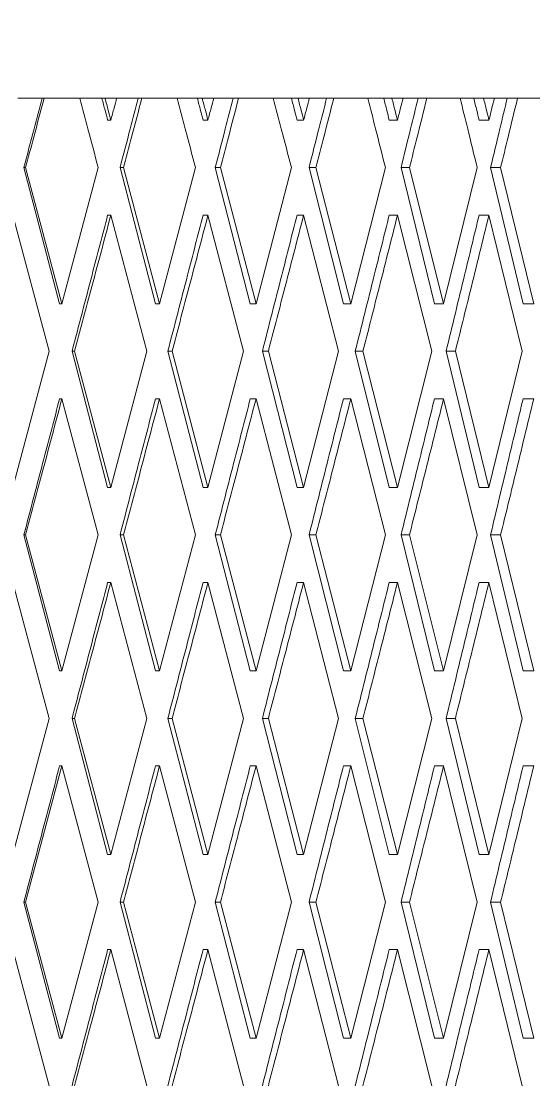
# Model space of a CAD drawing. Header units: centimetres. Extents: x -13594 to 4017, y -3206 to 1780.
# Drawn here: x 2320.89 to 2328.01, y -2181.04 to -2166.26 of the extents above; entities that cross this region are included whole.
import ezdxf

# ---------------------------------------------------------------- set-up
doc = ezdxf.new("R2010")
doc.units = ezdxf.units.CM

msp = doc.modelspace()

# ---------------------------------------------------------------- linework, layer by layer
at = {"color": 7, "linetype": 'Continuous', "lineweight": 0}
for p, q in [((2320.847, -2167.324), (2321.197, -2167.324)), ((2321.197, -2167.324), (2321.211, -2167.324)), ((2321.705, -2167.324), (2321.211, -2167.324)), ((2321.687, -2167.324), (2322.035, -2167.324)), ((2322.035, -2167.324), (2322.056, -2167.324)), ((2322.218, -2167.324), (2322.056, -2167.324)), ((2322.195, -2167.324), (2322.542, -2167.324)), ((2322.542, -2167.324), (2322.568, -2167.324)), ((2323.058, -2167.324), (2322.568, -2167.324)), ((2323.027, -2167.324), (2323.372, -2167.324)), ((2323.372, -2167.324), (2323.405, -2167.324)), ((2323.565, -2167.324), (2323.405, -2167.324)), ((2323.531, -2167.324), (2323.873, -2167.324)), ((2323.873, -2167.324), (2323.911, -2167.324)), ((2324.393, -2167.324), (2323.911, -2167.324)), ((2324.351, -2167.324), (2324.69, -2167.324)), ((2324.69, -2167.324), (2324.736, -2167.324)), ((2324.893, -2167.324), (2324.736, -2167.324)), ((2324.846, -2167.324), (2325.183, -2167.324)), ((2325.183, -2167.324), (2325.232, -2167.324)), ((2325.705, -2167.324), (2325.232, -2167.324)), ((2325.651, -2167.324), (2325.983, -2167.324)), ((2325.983, -2167.324), (2326.04, -2167.324)), ((2326.194, -2167.324), (2326.04, -2167.324)), ((2326.136, -2167.324), (2326.464, -2167.324)), ((2326.464, -2167.324), (2326.525, -2167.324)), ((2326.987, -2167.324), (2326.525, -2167.324)), ((2326.921, -2167.324), (2327.244, -2167.324)), ((2327.244, -2167.324), (2327.312, -2167.324)), ((2327.462, -2167.324), (2327.312, -2167.324)), ((2327.393, -2167.324), (2327.712, -2167.324)), ((2327.712, -2167.324), (2327.784, -2167.324)), ((2328.231, -2167.324), (2327.784, -2167.324)), ((2322.093, -2167.629), (2322.137, -2167.629)), ((2323.417, -2167.629), (2323.485, -2167.629)), ((2324.722, -2167.629), (2324.814, -2167.629)), ((2326.002, -2167.629), (2326.117, -2167.629)), ((2327.25, -2167.629), (2327.387, -2167.629)), ((2320.93, -2168.289), (2321.426, -2170.18)), ((2320.953, -2168.289), (2320.93, -2168.289)), ((2320.953, -2168.289), (2321.458, -2170.18)), ((2321.458, -2170.18), (2321.962, -2168.289)), ((2322.265, -2168.289), (2322.757, -2170.18)), ((2322.313, -2168.289), (2322.265, -2168.289)), ((2322.313, -2168.289), (2322.813, -2170.18)), ((2322.813, -2170.18), (2323.312, -2168.289)), ((2323.587, -2168.289), (2324.073, -2170.18)), ((2323.659, -2168.289), (2323.587, -2168.289)), ((2323.659, -2168.289), (2324.153, -2170.18)), ((2324.153, -2170.18), (2324.644, -2168.289)), ((2324.89, -2168.289), (2325.366, -2170.18)), ((2324.984, -2168.289), (2324.89, -2168.289)), ((2324.984, -2168.289), (2325.469, -2170.18)), ((2325.469, -2170.18), (2325.95, -2168.289)), ((2326.166, -2168.289), (2326.63, -2170.18)), ((2326.283, -2168.289), (2326.166, -2168.289)), ((2326.283, -2168.289), (2326.757, -2170.18)), ((2326.757, -2170.18), (2327.225, -2168.289)), ((2327.409, -2168.289), (2327.86, -2170.18)), ((2327.549, -2168.289), (2327.409, -2168.289)), ((2327.549, -2168.289), (2328.008, -2170.18)), ((2321.282, -2170.84), (2320.777, -2168.949)), ((2322.093, -2168.949), (2322.137, -2168.949)), ((2322.639, -2170.84), (2322.137, -2168.949)), ((2323.417, -2168.949), (2323.485, -2168.949)), ((2323.98, -2170.84), (2323.485, -2168.949)), ((2324.722, -2168.949), (2324.814, -2168.949)), ((2325.3, -2170.84), (2324.814, -2168.949)), ((2326.002, -2168.949), (2326.117, -2168.949)), ((2326.592, -2170.84), (2326.117, -2168.949)), ((2327.25, -2168.949), (2327.387, -2168.949)), ((2327.848, -2170.84), (2327.387, -2168.949)), ((2321.426, -2170.18), (2321.458, -2170.18)), ((2322.757, -2170.18), (2322.813, -2170.18)), ((2324.073, -2170.18), (2324.153, -2170.18)), ((2325.366, -2170.18), (2325.469, -2170.18)), ((2326.63, -2170.18), (2326.757, -2170.18)), ((2327.86, -2170.18), (2328.008, -2170.18)), ((2320.777, -2172.731), (2321.282, -2170.84)), ((2321.599, -2170.84), (2322.093, -2172.731)), ((2321.634, -2170.84), (2321.599, -2170.84)), ((2321.634, -2170.84), (2322.137, -2172.731)), ((2322.137, -2172.731), (2322.639, -2170.84)), ((2322.928, -2170.84), (2323.417, -2172.731)), ((2322.988, -2170.84), (2322.928, -2170.84)), ((2322.988, -2170.84), (2323.485, -2172.731)), ((2323.485, -2172.731), (2323.98, -2170.84)), ((2324.241, -2170.84), (2324.722, -2172.731)), ((2324.324, -2170.84), (2324.241, -2170.84)), ((2324.324, -2170.84), (2324.814, -2172.731)), ((2324.814, -2172.731), (2325.3, -2170.84)), ((2325.531, -2170.84), (2326.002, -2172.731)), ((2325.638, -2170.84), (2325.531, -2170.84)), ((2325.638, -2170.84), (2326.117, -2172.731)), ((2326.117, -2172.731), (2326.592, -2170.84)), ((2326.792, -2170.84), (2327.25, -2172.731)), ((2326.921, -2170.84), (2326.792, -2170.84)), ((2326.921, -2170.84), (2327.387, -2172.731)), ((2327.387, -2172.731), (2327.848, -2170.84)), ((2321.426, -2171.5), (2321.458, -2171.5)), ((2321.962, -2173.391), (2321.458, -2171.5)), ((2322.757, -2171.5), (2322.813, -2171.5)), ((2323.312, -2173.391), (2322.813, -2171.5)), ((2324.073, -2171.5), (2324.153, -2171.5)), ((2324.644, -2173.391), (2324.153, -2171.5)), ((2325.366, -2171.5), (2325.469, -2171.5)), ((2325.95, -2173.391), (2325.469, -2171.5)), ((2326.63, -2171.5), (2326.757, -2171.5)), ((2327.225, -2173.391), (2326.757, -2171.5)), ((2327.86, -2171.5), (2328.008, -2171.5)), ((2322.093, -2172.731), (2322.137, -2172.731)), ((2323.417, -2172.731), (2323.485, -2172.731)), ((2324.722, -2172.731), (2324.814, -2172.731)), ((2326.002, -2172.731), (2326.117, -2172.731)), ((2327.25, -2172.731), (2327.387, -2172.731)), ((2320.93, -2173.391), (2321.426, -2175.282)), ((2320.953, -2173.391), (2320.93, -2173.391)), ((2320.953, -2173.391), (2321.458, -2175.282)), ((2321.458, -2175.282), (2321.962, -2173.391)), ((2322.265, -2173.391), (2322.757, -2175.282)), ((2322.313, -2173.391), (2322.265, -2173.391)), ((2322.313, -2173.391), (2322.813, -2175.282)), ((2322.813, -2175.282), (2323.312, -2173.391)), ((2323.587, -2173.391), (2324.073, -2175.282)), ((2323.659, -2173.391), (2323.587, -2173.391)), ((2323.659, -2173.391), (2324.153, -2175.282)), ((2324.153, -2175.282), (2324.644, -2173.391)), ((2324.89, -2173.391), (2325.366, -2175.282)), ((2324.984, -2173.391), (2324.89, -2173.391)), ((2324.984, -2173.391), (2325.469, -2175.282)), ((2325.469, -2175.282), (2325.95, -2173.391)), ((2326.283, -2173.391), (2326.165, -2173.391)), ((2326.166, -2173.391), (2326.63, -2175.282)), ((2326.283, -2173.391), (2326.756, -2175.282)), ((2326.757, -2175.282), (2327.225, -2173.391)), ((2327.409, -2173.391), (2327.86, -2175.282)), ((2327.549, -2173.391), (2327.409, -2173.391)), ((2327.549, -2173.391), (2328.008, -2175.282)), ((2321.282, -2175.942), (2320.777, -2174.051)), ((2322.093, -2174.051), (2322.137, -2174.051)), ((2322.639, -2175.942), (2322.137, -2174.051)), ((2323.417, -2174.051), (2323.485, -2174.051)), ((2323.98, -2175.942), (2323.485, -2174.051)), ((2324.722, -2174.051), (2324.814, -2174.051)), ((2325.3, -2175.942), (2324.814, -2174.051)), ((2326.002, -2174.051), (2326.117, -2174.051)), ((2326.592, -2175.942), (2326.117, -2174.051)), ((2327.25, -2174.051), (2327.387, -2174.051)), ((2327.848, -2175.942), (2327.387, -2174.051)), ((2321.426, -2175.282), (2321.458, -2175.282)), ((2322.757, -2175.282), (2322.813, -2175.282)), ((2324.073, -2175.282), (2324.153, -2175.282)), ((2325.366, -2175.282), (2325.469, -2175.282)), ((2326.63, -2175.282), (2326.756, -2175.282)), ((2327.86, -2175.282), (2328.008, -2175.282)), ((2320.777, -2177.833), (2321.282, -2175.942)), ((2321.599, -2175.942), (2322.093, -2177.833)), ((2321.634, -2175.942), (2321.599, -2175.942)), ((2321.634, -2175.942), (2322.137, -2177.833)), ((2322.137, -2177.833), (2322.639, -2175.942)), ((2322.928, -2175.942), (2323.417, -2177.833)), ((2322.988, -2175.942), (2322.928, -2175.942)), ((2322.988, -2175.942), (2323.485, -2177.833)), ((2323.485, -2177.833), (2323.98, -2175.942)), ((2324.241, -2175.942), (2324.722, -2177.833)), ((2324.324, -2175.942), (2324.241, -2175.942)), ((2324.324, -2175.942), (2324.814, -2177.833)), ((2324.814, -2177.833), (2325.3, -2175.942)), ((2325.531, -2175.942), (2326.002, -2177.833)), ((2325.638, -2175.942), (2325.531, -2175.942)), ((2325.638, -2175.942), (2326.117, -2177.833)), ((2326.117, -2177.833), (2326.592, -2175.942)), ((2326.792, -2175.942), (2327.25, -2177.833)), ((2326.921, -2175.942), (2326.792, -2175.942)), ((2326.921, -2175.942), (2327.387, -2177.833)), ((2327.387, -2177.833), (2327.848, -2175.942)), ((2321.458, -2176.602), (2320.953, -2178.493)), ((2321.426, -2176.602), (2321.458, -2176.602)), ((2321.962, -2178.493), (2321.458, -2176.602)), ((2322.757, -2176.602), (2322.813, -2176.602)), ((2323.312, -2178.493), (2322.813, -2176.602)), ((2324.073, -2176.602), (2324.153, -2176.602)), ((2324.644, -2178.493), (2324.153, -2176.602)), ((2325.366, -2176.602), (2325.469, -2176.602)), ((2325.95, -2178.493), (2325.469, -2176.602)), ((2326.63, -2176.602), (2326.757, -2176.602)), ((2327.225, -2178.493), (2326.757, -2176.602)), ((2327.86, -2176.602), (2328.008, -2176.602)), ((2322.093, -2177.833), (2322.137, -2177.833)), ((2323.417, -2177.833), (2323.485, -2177.833)), ((2324.722, -2177.833), (2324.814, -2177.833)), ((2326.002, -2177.833), (2326.117, -2177.833)), ((2327.25, -2177.833), (2327.387, -2177.833)), ((2320.93, -2178.493), (2321.426, -2180.384)), ((2320.953, -2178.493), (2320.93, -2178.493)), ((2320.953, -2178.493), (2321.458, -2180.384)), ((2321.458, -2180.384), (2321.962, -2178.493)), ((2322.265, -2178.493), (2322.757, -2180.384)), ((2322.313, -2178.493), (2322.265, -2178.493)), ((2322.313, -2178.493), (2322.813, -2180.384)), ((2322.813, -2180.384), (2323.312, -2178.493)), ((2323.587, -2178.493), (2324.073, -2180.384)), ((2323.659, -2178.493), (2323.587, -2178.493)), ((2323.659, -2178.493), (2324.153, -2180.384)), ((2324.153, -2180.384), (2324.644, -2178.493)), ((2324.89, -2178.493), (2325.366, -2180.384)), ((2324.984, -2178.493), (2324.89, -2178.493)), ((2324.984, -2178.493), (2325.469, -2180.384)), ((2325.469, -2180.384), (2325.95, -2178.493)), ((2326.283, -2178.493), (2326.165, -2178.493)), ((2326.166, -2178.493), (2326.63, -2180.384)), ((2326.283, -2178.493), (2326.757, -2180.384)), ((2326.757, -2180.384), (2327.225, -2178.493)), ((2327.409, -2178.493), (2327.86, -2180.384)), ((2327.549, -2178.493), (2327.409, -2178.493)), ((2327.549, -2178.493), (2328.008, -2180.384)), ((2321.282, -2181.044), (2320.777, -2179.153)), ((2322.093, -2179.153), (2322.137, -2179.153)), ((2322.639, -2181.044), (2322.137, -2179.153)), ((2323.417, -2179.153), (2323.485, -2179.153)), ((2323.98, -2181.044), (2323.485, -2179.153)), ((2324.722, -2179.153), (2324.814, -2179.153)), ((2325.3, -2181.044), (2324.814, -2179.153)), ((2326.002, -2179.153), (2326.117, -2179.153)), ((2326.592, -2181.044), (2326.117, -2179.153)), ((2327.25, -2179.153), (2327.387, -2179.153)), ((2327.848, -2181.044), (2327.387, -2179.153)), ((2321.426, -2180.384), (2321.458, -2180.384)), ((2322.757, -2180.384), (2322.813, -2180.384)), ((2324.073, -2180.384), (2324.153, -2180.384)), ((2325.366, -2180.384), (2325.469, -2180.384)), ((2326.63, -2180.384), (2326.757, -2180.384)), ((2327.86, -2180.384), (2328.008, -2180.384))]:
    msp.add_line(p, q, dxfattribs=at)
for radius in [406.205, 406.022, 404.866, 400.131]:
    msp.add_circle((1945.049, -1822.821), radius, dxfattribs=at)
for points, knots in [([(2320.93, -2168.289), (2320.977, -2168.109), (2321.062, -2167.788), (2321.146, -2167.466), (2321.183, -2167.324)], [0, 0, 0, 0, 0.56, 1, 1, 1, 1]), ([(2321.211, -2167.324), (2321.163, -2167.504), (2321.077, -2167.826), (2320.991, -2168.148), (2320.953, -2168.289)], [0, 0, 0, 0, 0.56, 1, 1, 1, 1]), ([(2321.962, -2168.289), (2321.914, -2168.109), (2321.828, -2167.788), (2321.743, -2167.466), (2321.705, -2167.324)], [0, 0, 0, 0, 0.56, 1, 1, 1, 1]), ([(2322.013, -2167.324), (2322.028, -2167.381), (2322.055, -2167.483), (2322.081, -2167.584), (2322.093, -2167.629)], [0, 0, 0, 0, 0.56, 1, 1, 1, 1]), ([(2322.056, -2167.324), (2322.072, -2167.381), (2322.099, -2167.483), (2322.125, -2167.584), (2322.137, -2167.629)], [0, 0, 0, 0, 0.5600001, 1, 1, 1, 1]), ([(2322.137, -2167.629), (2322.152, -2167.572), (2322.179, -2167.471), (2322.206, -2167.369), (2322.218, -2167.324)], [0, 0, 0, 0, 0.56, 1, 1, 1, 1]), ([(2322.265, -2168.289), (2322.312, -2168.109), (2322.396, -2167.788), (2322.48, -2167.466), (2322.516, -2167.324)], [0, 0, 0, 0, 0.56, 1, 1, 1, 1]), ([(2322.568, -2167.324), (2322.521, -2167.504), (2322.436, -2167.826), (2322.35, -2168.148), (2322.313, -2168.289)], [0, 0, 0, 0, 0.56, 1, 1, 1, 1]), ([(2323.312, -2168.289), (2323.265, -2168.109), (2323.18, -2167.788), (2323.095, -2167.466), (2323.058, -2167.324)], [0, 0, 0, 0, 0.56, 1, 1, 1, 1]), ([(2323.339, -2167.324), (2323.353, -2167.381), (2323.379, -2167.483), (2323.406, -2167.584), (2323.417, -2167.629)], [0, 0, 0, 0, 0.56, 1, 1, 1, 1]), ([(2323.405, -2167.324), (2323.42, -2167.381), (2323.447, -2167.483), (2323.474, -2167.584), (2323.485, -2167.629)], [0, 0, 0, 0, 0.56, 1, 1, 1, 1]), ([(2323.485, -2167.629), (2323.5, -2167.572), (2323.527, -2167.471), (2323.554, -2167.369), (2323.565, -2167.324)], [0, 0, 0, 0, 0.56, 1, 1, 1, 1]), ([(2323.587, -2168.289), (2323.634, -2168.109), (2323.716, -2167.788), (2323.799, -2167.466), (2323.835, -2167.324)], [0, 0, 0, 0, 0.56, 1, 1, 1, 1]), ([(2323.911, -2167.324), (2323.864, -2167.504), (2323.78, -2167.826), (2323.696, -2168.148), (2323.659, -2168.289)], [0, 0, 0, 0, 0.56, 1, 1, 1, 1]), ([(2324.644, -2168.289), (2324.597, -2168.109), (2324.514, -2167.788), (2324.43, -2167.466), (2324.393, -2167.324)], [0, 0, 0, 0, 0.56, 1, 1, 1, 1]), ([(2324.645, -2167.324), (2324.66, -2167.381), (2324.685, -2167.483), (2324.711, -2167.584), (2324.722, -2167.629)], [0, 0, 0, 0, 0.56, 1, 1, 1, 1]), ([(2324.736, -2167.324), (2324.75, -2167.381), (2324.776, -2167.483), (2324.803, -2167.584), (2324.814, -2167.629)], [0, 0, 0, 0, 0.56, 1, 1, 1, 1]), ([(2324.814, -2167.629), (2324.829, -2167.572), (2324.855, -2167.471), (2324.881, -2167.369), (2324.893, -2167.324)], [0, 0, 0, 0, 0.56, 1, 1, 1, 1]), ([(2324.89, -2168.289), (2324.935, -2168.109), (2325.016, -2167.788), (2325.097, -2167.466), (2325.133, -2167.324)], [0, 0, 0, 0, 0.56, 1, 1, 1, 1]), ([(2325.232, -2167.324), (2325.186, -2167.504), (2325.104, -2167.826), (2325.021, -2168.148), (2324.984, -2168.289)], [0, 0, 0, 0, 0.56, 1, 1, 1, 1]), ([(2325.95, -2168.289), (2325.904, -2168.109), (2325.823, -2167.788), (2325.741, -2167.466), (2325.705, -2167.324)], [0, 0, 0, 0, 0.56, 1, 1, 1, 1]), ([(2325.927, -2167.324), (2325.941, -2167.381), (2325.966, -2167.483), (2325.991, -2167.584), (2326.002, -2167.629)], [0, 0, 0, 0, 0.56, 1, 1, 1, 1]), ([(2326.04, -2167.324), (2326.054, -2167.381), (2326.08, -2167.483), (2326.106, -2167.584), (2326.117, -2167.629)], [0, 0, 0, 0, 0.5600001, 1, 1, 1, 1]), ([(2326.117, -2167.629), (2326.131, -2167.572), (2326.157, -2167.471), (2326.183, -2167.369), (2326.194, -2167.324)], [0, 0, 0, 0, 0.56, 1, 1, 1, 1]), ([(2326.166, -2168.289), (2326.21, -2168.109), (2326.289, -2167.788), (2326.369, -2167.466), (2326.403, -2167.324)], [0, 0, 0, 0, 0.56, 1, 1, 1, 1]), ([(2326.525, -2167.324), (2326.48, -2167.504), (2326.4, -2167.826), (2326.319, -2168.148), (2326.283, -2168.289)], [0, 0, 0, 0, 0.56, 1, 1, 1, 1]), ([(2327.225, -2168.289), (2327.18, -2168.109), (2327.101, -2167.788), (2327.022, -2167.466), (2326.987, -2167.324)], [0, 0, 0, 0, 0.56, 1, 1, 1, 1]), ([(2327.176, -2167.324), (2327.19, -2167.381), (2327.215, -2167.483), (2327.239, -2167.584), (2327.25, -2167.629)], [0, 0, 0, 0, 0.56, 1, 1, 1, 1]), ([(2327.312, -2167.324), (2327.326, -2167.381), (2327.351, -2167.483), (2327.376, -2167.584), (2327.387, -2167.629)], [0, 0, 0, 0, 0.56, 1, 1, 1, 1]), ([(2327.387, -2167.629), (2327.401, -2167.572), (2327.426, -2167.471), (2327.451, -2167.369), (2327.462, -2167.324)], [0, 0, 0, 0, 0.56, 1, 1, 1, 1]), ([(2327.409, -2168.289), (2327.452, -2168.109), (2327.529, -2167.788), (2327.606, -2167.466), (2327.64, -2167.324)], [0, 0, 0, 0, 0.56, 1, 1, 1, 1]), ([(2327.784, -2167.324), (2327.74, -2167.504), (2327.662, -2167.826), (2327.583, -2168.148), (2327.549, -2168.289)], [0, 0, 0, 0, 0.56, 1, 1, 1, 1]), ([(2321.599, -2170.84), (2321.691, -2170.487), (2321.856, -2169.857), (2322.021, -2169.227), (2322.093, -2168.949)], [0, 0, 0, 0, 0.5599999, 1, 1, 1, 1]), ([(2322.137, -2168.949), (2322.044, -2169.302), (2321.876, -2169.933), (2321.708, -2170.563), (2321.634, -2170.84)], [0, 0, 0, 0, 0.5599999, 1, 1, 1, 1]), ([(2322.928, -2170.84), (2323.02, -2170.487), (2323.183, -2169.857), (2323.346, -2169.227), (2323.417, -2168.949)], [0, 0, 0, 0, 0.5599999, 1, 1, 1, 1]), ([(2323.485, -2168.949), (2323.393, -2169.302), (2323.227, -2169.933), (2323.061, -2170.563), (2322.988, -2170.84)], [0, 0, 0, 0, 0.5599999, 1, 1, 1, 1]), ([(2324.241, -2170.84), (2324.331, -2170.487), (2324.492, -2169.857), (2324.652, -2169.227), (2324.722, -2168.949)], [0, 0, 0, 0, 0.56, 1, 1, 1, 1]), ([(2324.814, -2168.949), (2324.723, -2169.302), (2324.56, -2169.933), (2324.396, -2170.563), (2324.324, -2170.84)], [0, 0, 0, 0, 0.56, 1, 1, 1, 1]), ([(2325.531, -2170.84), (2325.619, -2170.487), (2325.777, -2169.857), (2325.933, -2169.227), (2326.002, -2168.949)], [0, 0, 0, 0, 0.56, 1, 1, 1, 1]), ([(2326.117, -2168.949), (2326.028, -2169.302), (2325.868, -2169.933), (2325.708, -2170.563), (2325.638, -2170.84)], [0, 0, 0, 0, 0.56, 1, 1, 1, 1]), ([(2326.792, -2170.84), (2326.877, -2170.487), (2327.031, -2169.857), (2327.183, -2169.227), (2327.25, -2168.949)], [0, 0, 0, 0, 0.56, 1, 1, 1, 1]), ([(2327.387, -2168.949), (2327.3, -2169.302), (2327.146, -2169.933), (2326.989, -2170.563), (2326.921, -2170.84)], [0, 0, 0, 0, 0.5599999, 1, 1, 1, 1]), ([(2320.93, -2173.391), (2321.022, -2173.038), (2321.188, -2172.408), (2321.353, -2171.778), (2321.426, -2171.5)], [0, 0, 0, 0, 0.5599999, 1, 1, 1, 1]), ([(2321.458, -2171.5), (2321.364, -2171.853), (2321.196, -2172.484), (2321.027, -2173.114), (2320.953, -2173.391)], [0, 0, 0, 0, 0.56, 1, 1, 1, 1]), ([(2322.265, -2173.391), (2322.357, -2173.038), (2322.521, -2172.408), (2322.685, -2171.778), (2322.757, -2171.5)], [0, 0, 0, 0, 0.56, 1, 1, 1, 1]), ([(2322.813, -2171.5), (2322.72, -2171.853), (2322.553, -2172.484), (2322.386, -2173.114), (2322.313, -2173.391)], [0, 0, 0, 0, 0.56, 1, 1, 1, 1]), ([(2323.587, -2173.391), (2323.678, -2173.038), (2323.84, -2172.408), (2324.002, -2171.778), (2324.073, -2171.5)], [0, 0, 0, 0, 0.56, 1, 1, 1, 1]), ([(2324.153, -2171.5), (2324.061, -2171.853), (2323.896, -2172.484), (2323.731, -2173.114), (2323.659, -2173.391)], [0, 0, 0, 0, 0.56, 1, 1, 1, 1]), ([(2324.89, -2173.391), (2324.979, -2173.038), (2325.138, -2172.408), (2325.296, -2171.778), (2325.366, -2171.5)], [0, 0, 0, 0, 0.56, 1, 1, 1, 1]), ([(2325.469, -2171.5), (2325.379, -2171.853), (2325.218, -2172.484), (2325.056, -2173.114), (2324.984, -2173.391)], [0, 0, 0, 0, 0.56, 1, 1, 1, 1]), ([(2326.166, -2173.391), (2326.253, -2173.038), (2326.408, -2172.408), (2326.562, -2171.778), (2326.63, -2171.5)], [0, 0, 0, 0, 0.56, 1, 1, 1, 1]), ([(2326.757, -2171.5), (2326.669, -2171.853), (2326.511, -2172.484), (2326.353, -2173.114), (2326.283, -2173.391)], [0, 0, 0, 0, 0.5599999, 1, 1, 1, 1]), ([(2327.409, -2173.391), (2327.493, -2173.038), (2327.644, -2172.408), (2327.794, -2171.778), (2327.86, -2171.5)], [0, 0, 0, 0, 0.56, 1, 1, 1, 1]), ([(2328.008, -2171.5), (2327.923, -2171.853), (2327.77, -2172.484), (2327.617, -2173.114), (2327.549, -2173.391)], [0, 0, 0, 0, 0.56, 1, 1, 1, 1]), ([(2321.599, -2175.942), (2321.691, -2175.589), (2321.856, -2174.959), (2322.021, -2174.329), (2322.093, -2174.051)], [0, 0, 0, 0, 0.56, 1, 1, 1, 1]), ([(2322.137, -2174.051), (2322.044, -2174.404), (2321.876, -2175.035), (2321.708, -2175.665), (2321.634, -2175.942)], [0, 0, 0, 0, 0.56, 1, 1, 1, 1]), ([(2322.928, -2175.942), (2323.02, -2175.589), (2323.183, -2174.959), (2323.346, -2174.329), (2323.417, -2174.051)], [0, 0, 0, 0, 0.5599999, 1, 1, 1, 1]), ([(2323.485, -2174.051), (2323.393, -2174.404), (2323.227, -2175.035), (2323.061, -2175.665), (2322.988, -2175.942)], [0, 0, 0, 0, 0.56, 1, 1, 1, 1]), ([(2324.241, -2175.942), (2324.331, -2175.589), (2324.492, -2174.959), (2324.652, -2174.329), (2324.722, -2174.051)], [0, 0, 0, 0, 0.5599999, 1, 1, 1, 1]), ([(2324.814, -2174.051), (2324.723, -2174.404), (2324.56, -2175.035), (2324.396, -2175.665), (2324.324, -2175.942)], [0, 0, 0, 0, 0.56, 1, 1, 1, 1]), ([(2325.531, -2175.942), (2325.619, -2175.589), (2325.777, -2174.959), (2325.933, -2174.329), (2326.002, -2174.051)], [0, 0, 0, 0, 0.56, 1, 1, 1, 1]), ([(2326.117, -2174.051), (2326.028, -2174.404), (2325.868, -2175.035), (2325.708, -2175.665), (2325.638, -2175.942)], [0, 0, 0, 0, 0.56, 1, 1, 1, 1]), ([(2326.792, -2175.942), (2326.877, -2175.589), (2327.031, -2174.959), (2327.183, -2174.329), (2327.25, -2174.051)], [0, 0, 0, 0, 0.56, 1, 1, 1, 1]), ([(2327.387, -2174.051), (2327.3, -2174.404), (2327.146, -2175.035), (2326.989, -2175.665), (2326.921, -2175.942)], [0, 0, 0, 0, 0.56, 1, 1, 1, 1]), ([(2320.93, -2178.493), (2321.022, -2178.14), (2321.188, -2177.51), (2321.353, -2176.88), (2321.426, -2176.602)], [0, 0, 0, 0, 0.56, 1, 1, 1, 1]), ([(2322.265, -2178.493), (2322.357, -2178.14), (2322.521, -2177.51), (2322.685, -2176.88), (2322.757, -2176.602)], [0, 0, 0, 0, 0.56, 1, 1, 1, 1]), ([(2322.813, -2176.602), (2322.72, -2176.955), (2322.553, -2177.586), (2322.386, -2178.216), (2322.313, -2178.493)], [0, 0, 0, 0, 0.56, 1, 1, 1, 1]), ([(2323.587, -2178.493), (2323.678, -2178.14), (2323.84, -2177.51), (2324.002, -2176.88), (2324.073, -2176.602)], [0, 0, 0, 0, 0.56, 1, 1, 1, 1]), ([(2324.153, -2176.602), (2324.061, -2176.955), (2323.896, -2177.586), (2323.731, -2178.216), (2323.659, -2178.493)], [0, 0, 0, 0, 0.56, 1, 1, 1, 1]), ([(2324.89, -2178.493), (2324.979, -2178.14), (2325.138, -2177.51), (2325.296, -2176.88), (2325.366, -2176.602)], [0, 0, 0, 0, 0.5599999, 1, 1, 1, 1]), ([(2325.469, -2176.602), (2325.379, -2176.955), (2325.218, -2177.586), (2325.056, -2178.216), (2324.984, -2178.493)], [0, 0, 0, 0, 0.56, 1, 1, 1, 1]), ([(2326.166, -2178.493), (2326.253, -2178.14), (2326.408, -2177.51), (2326.562, -2176.88), (2326.63, -2176.602)], [0, 0, 0, 0, 0.56, 1, 1, 1, 1]), ([(2326.757, -2176.602), (2326.669, -2176.955), (2326.511, -2177.586), (2326.353, -2178.216), (2326.283, -2178.493)], [0, 0, 0, 0, 0.56, 1, 1, 1, 1]), ([(2327.409, -2178.493), (2327.493, -2178.14), (2327.644, -2177.51), (2327.794, -2176.88), (2327.86, -2176.602)], [0, 0, 0, 0, 0.56, 1, 1, 1, 1]), ([(2328.008, -2176.602), (2327.923, -2176.955), (2327.77, -2177.586), (2327.617, -2178.216), (2327.549, -2178.493)], [0, 0, 0, 0, 0.56, 1, 1, 1, 1]), ([(2321.599, -2181.044), (2321.691, -2180.691), (2321.856, -2180.061), (2322.021, -2179.431), (2322.093, -2179.153)], [0, 0, 0, 0, 0.5599999, 1, 1, 1, 1]), ([(2322.137, -2179.153), (2322.044, -2179.506), (2321.876, -2180.137), (2321.708, -2180.767), (2321.634, -2181.044)], [0, 0, 0, 0, 0.56, 1, 1, 1, 1]), ([(2322.928, -2181.044), (2323.02, -2180.691), (2323.183, -2180.061), (2323.346, -2179.431), (2323.417, -2179.153)], [0, 0, 0, 0, 0.56, 1, 1, 1, 1]), ([(2323.485, -2179.153), (2323.393, -2179.506), (2323.227, -2180.137), (2323.061, -2180.767), (2322.988, -2181.044)], [0, 0, 0, 0, 0.56, 1, 1, 1, 1]), ([(2324.241, -2181.044), (2324.331, -2180.691), (2324.492, -2180.061), (2324.652, -2179.431), (2324.722, -2179.153)], [0, 0, 0, 0, 0.56, 1, 1, 1, 1]), ([(2324.814, -2179.153), (2324.723, -2179.506), (2324.56, -2180.137), (2324.396, -2180.767), (2324.324, -2181.044)], [0, 0, 0, 0, 0.5599999, 1, 1, 1, 1]), ([(2325.531, -2181.044), (2325.619, -2180.691), (2325.777, -2180.061), (2325.933, -2179.431), (2326.002, -2179.153)], [0, 0, 0, 0, 0.56, 1, 1, 1, 1]), ([(2326.117, -2179.153), (2326.028, -2179.506), (2325.868, -2180.137), (2325.708, -2180.767), (2325.638, -2181.044)], [0, 0, 0, 0, 0.56, 1, 1, 1, 1]), ([(2326.792, -2181.044), (2326.877, -2180.691), (2327.031, -2180.061), (2327.183, -2179.431), (2327.25, -2179.153)], [0, 0, 0, 0, 0.56, 1, 1, 1, 1]), ([(2327.387, -2179.153), (2327.3, -2179.506), (2327.146, -2180.137), (2326.989, -2180.767), (2326.921, -2181.044)], [0, 0, 0, 0, 0.56, 1, 1, 1, 1])]:
    msp.add_open_spline(points, degree=3, knots=knots, dxfattribs=at)

doc.saveas('drawing.dxf')
